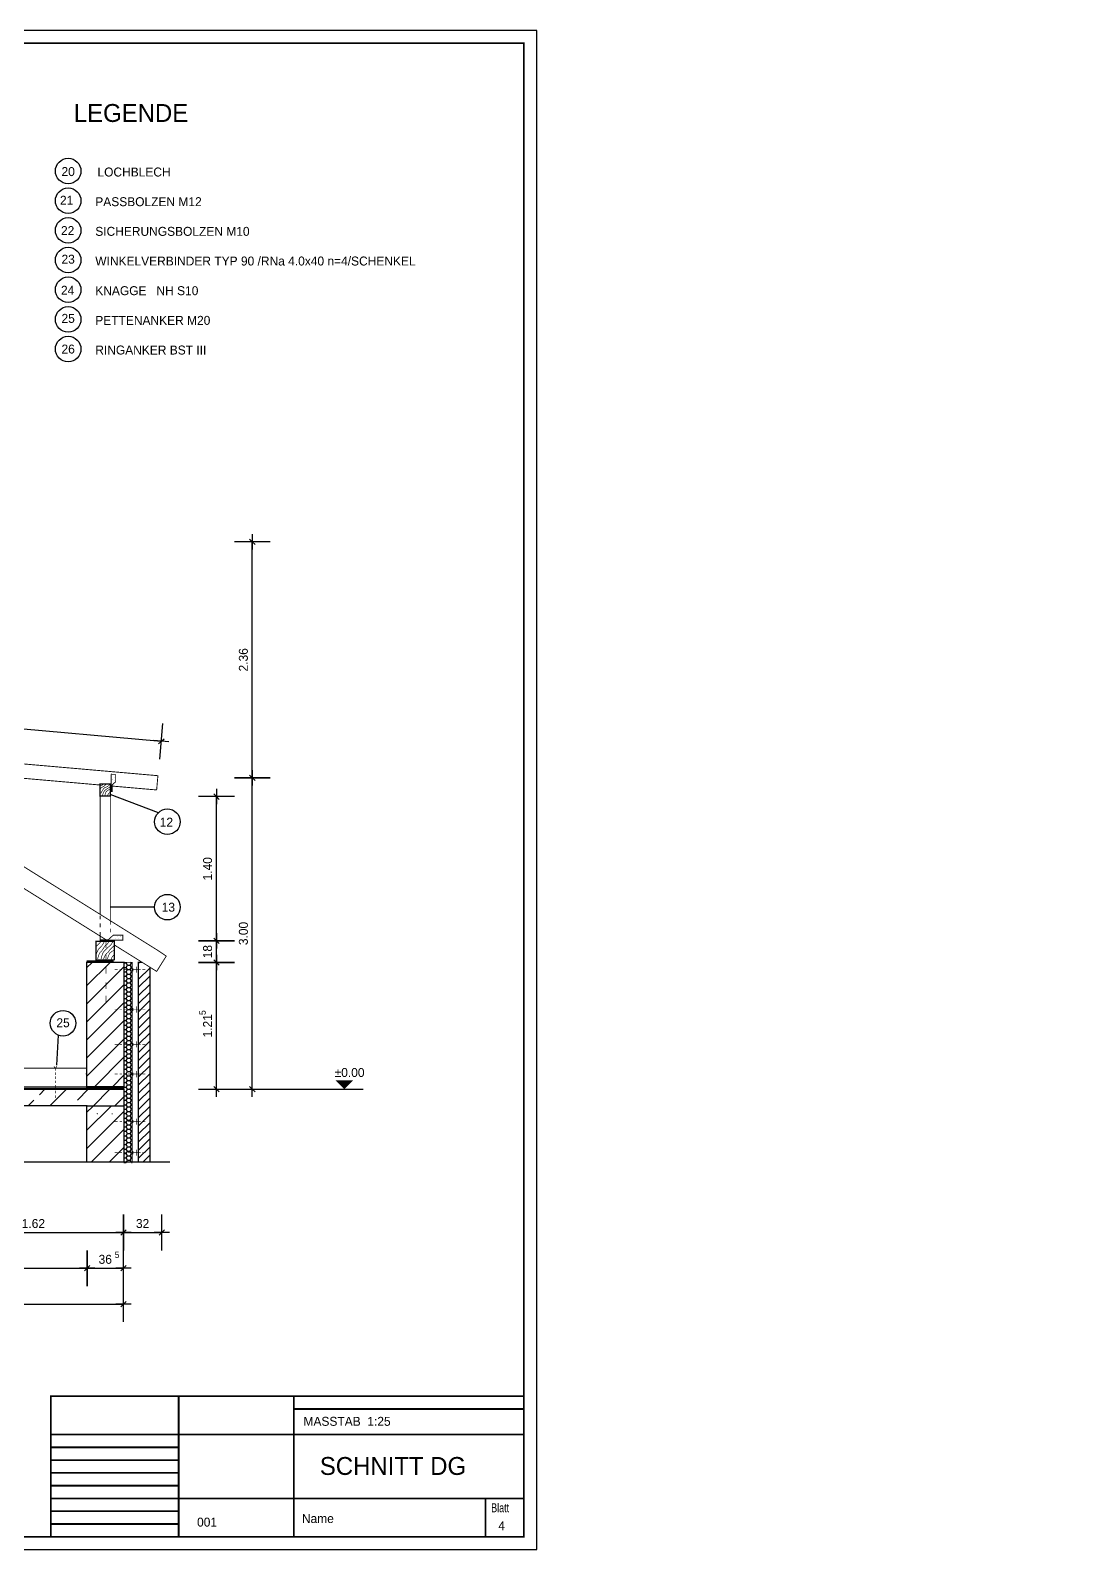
# Model space of a CAD drawing. Extents: x 0 to 26430, y 0 to 14850.
# Drawn here: x 16076 to 26430, y 0 to 14850 of the extents above; entities that cross this region are included whole.
import ezdxf
from ezdxf.enums import TextEntityAlignment as Align

# ---------------------------------------------------------------- set-up
doc = ezdxf.new("R2010")
doc.units = 0
doc.header["$LTSCALE"] = 175
doc.linetypes.add('GESTRICHELT', pattern=[0.75, 0.5, -0.25])
doc.linetypes.add('GESTRICHELTX2', pattern=[1.5, 1, -0.5])
doc.layers.get('0').update_dxf_attribs({"linetype": 'CONTINUOUS'})
doc.layers.get('DEFPOINTS').update_dxf_attribs({"linetype": 'CONTINUOUS'})
for name, color, linetype in [('BEMASSUNG', 7, 'CONTINUOUS'), ('DAEMMUNG', 4, 'CONTINUOUS'), ('DECKEN', 7, 'CONTINUOUS'), ('DETAILS', 7, 'GESTRICHELTX2'), ('DRAHTANKER', 7, 'CONTINUOUS'), ('HOLZ', 5, 'CONTINUOUS'), ('LEGENDE-35', 7, 'CONTINUOUS'), ('LEGENDE-70', 7, 'CONTINUOUS'), ('MAUERWERK', 6, 'CONTINUOUS'), ('PE-FOLIE', 1, 'GESTRICHELTX2'), ('SCHNITTKANTEN', 1, 'GESTRICHELT'), ('SCHRAFFUR', 2, 'CONTINUOUS')]:
    doc.layers.add(name, color=color, linetype=linetype)
doc.dimstyles.get("Standard").update_dxf_attribs({"dimtxt": 2.5, "dimasz": 2.5, "dimexe": 1.25, "dimexo": 0.625, "dimtad": 1, "dimcen": 2.5, "dimazin": 3, "dimtfac": 1, "dimtmove": 0, "dimatfit": 3})

# ---------------------------------------------------------------- blocks, each defined once
blk = doc.blocks.new('*X3')
at = {"color": 0}
for p, q in [((4337.132034, 5250), (4337.132034, 5250)), ((4384.264069, 5085), (4549.264069, 5250)), ((4708.363094, 5196.966991), (4761.396103, 5250)), ((4813.528137, 5090), (4973.528137, 5250)), ((5079.594154, 5143.933983), (5185.660171, 5250)), ((5237.792206, 5090), (5397.792206, 5250)), ((5609.92424, 5250), (5609.92424, 5250)), ((5662.056275, 5090), (5822.056275, 5250)), ((5981.1553, 5196.966991), (6034.188309, 5250)), ((6086.320344, 5090), (6246.320344, 5250)), ((6352.38636, 5143.933983), (6458.452378, 5250)), ((6510.584412, 5090), (6670.584412, 5250)), ((6934.848481, 5090), (7094.848481, 5250)), ((7253.947506, 5196.966991), (7306.980515, 5250)), ((7359.11255, 5090), (7519.11255, 5250)), ((7625.178567, 5143.933983), (7731.244584, 5250)), ((7783.376618, 5090), (7943.376618, 5250)), ((8207.640687, 5090), (8367.640687, 5250)), ((8526.739713, 5196.966991), (8579.772721, 5250)), ((8631.904756, 5090), (8791.904756, 5250)), ((8897.970773, 5143.933983), (9004.03679, 5250)), ((9056.168825, 5090), (9216.168825, 5250)), ((9480.432893, 5090), (9640.432893, 5250)), ((9799.531919, 5196.966991), (9852.564927, 5250)), ((9904.696962, 5090), (10064.696962, 5250)), ((10170.762979, 5143.933983), (10276.828996, 5250)), ((10328.961031, 5090), (10488.961031, 5250)), ((10753.225099, 5090), (10913.225099, 5250)), ((11072.324125, 5196.966991), (11125.357133, 5250)), ((11177.489168, 5090), (11337.489168, 5250)), ((11443.555185, 5143.933983), (11549.621202, 5250)), ((11601.753237, 5090), (11761.753237, 5250)), ((12026.017306, 5090), (12186.017306, 5250)), ((12345.116331, 5196.966991), (12398.14934, 5250)), ((12450.281374, 5090), (12610.281374, 5250)), ((12716.347391, 5143.933983), (12822.413408, 5250)), ((12874.545443, 5090), (13034.545443, 5250)), ((13298.809512, 5090), (13458.809512, 5250)), ((13617.908537, 5196.966991), (13670.941546, 5250)), ((13723.07358, 5090), (13883.07358, 5250)), ((13989.139597, 5143.933983), (14095.205614, 5250)), ((14147.337649, 5090), (14307.337649, 5250)), ((14571.601718, 5090), (14731.601718, 5250)), ((14890.700743, 5196.966991), (14943.733752, 5250)), ((14995.865787, 5090), (15155.865787, 5250)), ((15261.931803, 5143.933983), (15367.997821, 5250)), ((15420.129855, 5090), (15580.129855, 5250)), ((15844.393924, 5090), (16004.393924, 5250)), ((16163.492949, 5196.966991), (16216.525958, 5250)), ((16268.657993, 5090), (16428.657993, 5250)), ((16534.724009, 5143.933983), (16640.790027, 5250)), ((16687.922061, 5085), (16852.922061, 5250)), ((4178.033008, 5090.900974), (4284.099025, 5196.966991)), ((4601.396103, 5090), (4655.330086, 5143.933983)), ((5025.660171, 5090), (5026.561146, 5090.900974)), ((5450.825214, 5090.900974), (5556.891232, 5196.966991)), ((5874.188309, 5090), (5928.122292, 5143.933983)), ((6298.452378, 5090), (6299.353352, 5090.900974)), ((6723.617421, 5090.900974), (6829.683438, 5196.966991)), ((7146.980515, 5090), (7200.914498, 5143.933983)), ((7571.244584, 5090), (7572.145558, 5090.900974)), ((7996.409627, 5090.900974), (8102.475644, 5196.966991)), ((8419.772721, 5090), (8473.706704, 5143.933983)), ((8844.03679, 5090), (8844.937764, 5090.900974)), ((9269.201833, 5090.900974), (9375.26785, 5196.966991)), ((9692.564927, 5090), (9746.49891, 5143.933983)), ((10116.828996, 5090), (10117.72997, 5090.900974)), ((10541.994039, 5090.900974), (10648.060056, 5196.966991)), ((10965.357133, 5090), (11019.291116, 5143.933983)), ((11389.621202, 5090), (11390.522176, 5090.900974)), ((11814.786245, 5090.900974), (11920.852262, 5196.966991)), ((12238.14934, 5090), (12292.083322, 5143.933983)), ((12662.413408, 5090), (12663.314382, 5090.900974)), ((13087.578451, 5090.900974), (13193.644468, 5196.966991)), ((13510.941546, 5090), (13564.875528, 5143.933983)), ((13935.205614, 5090), (13936.106589, 5090.900974)), ((14360.370657, 5090.900974), (14466.436674, 5196.966991)), ((14783.733752, 5090), (14837.667735, 5143.933983)), ((15207.997821, 5090), (15208.898795, 5090.900974)), ((15633.162863, 5090.900974), (15739.228881, 5196.966991)), ((16056.525958, 5090), (16110.459941, 5143.933983)), ((16480.790027, 5090), (16481.691001, 5090.900974)), ((16905.95507, 5090.900974), (16990, 5174.945905))]:
    blk.add_line(p, q, dxfattribs=at)
blk = doc.blocks.new('MASSHILFSLINIE')
for points in [[(0, -175), (0, 175)], [(75, 0), (-75, 0)], [(0, 0), (-26.516504, -26.516504)], [(0, 0), (26.516504, 26.516504)]]:
    blk.add_lwpolyline(points)
blk = doc.blocks.new('*D9')
at = {"color": 0, "linetype": 'BYBLOCK'}
blk.add_line((15226, 3850), (16984, 3850), dxfattribs=at)
at = {"layer": 'DEFPOINTS', "color": 0, "linetype": 'BYBLOCK'}
for p in [(15225, 4035), (16985, 3850), (16985, 3840)]:
    blk.add_point(p, dxfattribs=at)
at = {"color": 0, "linetype": 'BYBLOCK', "rotation": 180}
blk.add_blockref('MASSHILFSLINIE', (15225, 3850), dxfattribs=at)
at = {"color": 0, "linetype": 'BYBLOCK'}
blk.add_blockref('MASSHILFSLINIE', (16985, 3850), dxfattribs=at)
blk.add_text('1.62', height=87.5, dxfattribs=at).set_placement((16105, 3937.5), align=Align.MIDDLE_CENTER)
blk = doc.blocks.new('*D7')
at = {"color": 0, "linetype": 'BYBLOCK'}
blk.add_line((16986, 3850), (17359, 3850), dxfattribs=at)
at = {"layer": 'DEFPOINTS', "color": 0, "linetype": 'BYBLOCK'}
for p in [(17360, 4775), (16985, 3840), (17360, 3850)]:
    blk.add_point(p, dxfattribs=at)
at = {"color": 0, "linetype": 'BYBLOCK', "rotation": 180}
blk.add_blockref('MASSHILFSLINIE', (16985, 3850), dxfattribs=at)
at = {"color": 0, "linetype": 'BYBLOCK'}
blk.add_blockref('MASSHILFSLINIE', (17360, 3850), dxfattribs=at)
blk.add_text('32', height=87.5, dxfattribs=at).set_placement((17172.5, 3937.5), align=Align.MIDDLE_CENTER)
blk = doc.blocks.new('*D17')
at = {"color": 0, "linetype": 'BYBLOCK'}
blk.add_line((12116, 3500), (16629, 3500), dxfattribs=at)
at = {"layer": 'DEFPOINTS', "color": 0, "linetype": 'BYBLOCK'}
for p in [(16630, 3675), (12115, 3515), (16630, 3500)]:
    blk.add_point(p, dxfattribs=at)
at = {"color": 0, "linetype": 'BYBLOCK', "rotation": 180}
blk.add_blockref('MASSHILFSLINIE', (12115, 3500), dxfattribs=at)
at = {"color": 0, "linetype": 'BYBLOCK'}
blk.add_blockref('MASSHILFSLINIE', (16630, 3500), dxfattribs=at)
blk.add_text('4.51', height=87.5, dxfattribs=at).set_placement((14372.5, 3587.5), align=Align.MIDDLE_CENTER)
blk = doc.blocks.new('*D18')
at = {"color": 0, "linetype": 'BYBLOCK'}
blk.add_line((16631, 3500), (16984, 3500), dxfattribs=at)
at = {"layer": 'DEFPOINTS', "color": 0, "linetype": 'BYBLOCK'}
for p in [(16630, 3675), (16985, 3525), (16985, 3500)]:
    blk.add_point(p, dxfattribs=at)
at = {"color": 0, "linetype": 'BYBLOCK', "rotation": 180}
blk.add_blockref('MASSHILFSLINIE', (16630, 3500), dxfattribs=at)
at = {"color": 0, "linetype": 'BYBLOCK'}
blk.add_blockref('MASSHILFSLINIE', (16985, 3500), dxfattribs=at)
blk.add_text('36', height=87.5, dxfattribs=at).set_placement((16807.5, 3587.5), align=Align.MIDDLE_CENTER)
blk = doc.blocks.new('*D19')
at = {"color": 0, "linetype": 'BYBLOCK'}
blk.add_line((4131, 3150), (16984, 3150), dxfattribs=at)
at = {"layer": 'DEFPOINTS', "color": 0, "linetype": 'BYBLOCK'}
for p in [(16985, 3150), (4130, 2890), (16985, 2890)]:
    blk.add_point(p, dxfattribs=at)
at = {"color": 0, "linetype": 'BYBLOCK', "rotation": 180}
blk.add_blockref('MASSHILFSLINIE', (4130, 3150), dxfattribs=at)
at = {"color": 0, "linetype": 'BYBLOCK'}
blk.add_blockref('MASSHILFSLINIE', (16985, 3150), dxfattribs=at)
blk.add_text('12.86', height=87.5, dxfattribs=at).set_placement((10557.5, 3237.5), align=Align.MIDDLE_CENTER)
blk = doc.blocks.new('*D21')
at = {"color": 0, "linetype": 'BYBLOCK'}
blk.add_line((2375, 5256), (2375, 8299), dxfattribs=at)
at = {"layer": 'DEFPOINTS', "color": 0, "linetype": 'BYBLOCK'}
for p in [(1140, 8300), (2375, 8300), (1140, 5255)]:
    blk.add_point(p, dxfattribs=at)
at = {"color": 0, "linetype": 'BYBLOCK'}
for p, rotation in [((2375, 8300), 90), ((2375, 5255), 270)]:
    blk.add_blockref('MASSHILFSLINIE', p, dxfattribs=dict(at, rotation=rotation))
blk.add_text('3.00', height=87.5, rotation=90, dxfattribs=at).set_placement((2287.5, 6777.5), align=Align.MIDDLE_CENTER)
blk = doc.blocks.new('*D22')
at = {"color": 0, "linetype": 'BYBLOCK'}
blk.add_line((2375, 8301), (2375, 10604), dxfattribs=at)
at = {"layer": 'DEFPOINTS', "color": 0, "linetype": 'BYBLOCK'}
for p in [(2375, 10605), (10560, 10605), (1140, 8300)]:
    blk.add_point(p, dxfattribs=at)
at = {"color": 0, "linetype": 'BYBLOCK'}
for p, rotation in [((2375, 10605), 90), ((2375, 8300), 270)]:
    blk.add_blockref('MASSHILFSLINIE', p, dxfattribs=dict(at, rotation=rotation))
blk.add_text('2.36', height=87.5, rotation=90, dxfattribs=at).set_placement((2287.5, 9452.5), align=Align.MIDDLE_CENTER)
blk = doc.blocks.new('*D26')
at = {"color": 0, "linetype": 'BYBLOCK'}
blk.add_line((13861.722804, 8965.83185), (17354.730878, 8651.01138), dxfattribs=at)
at = {"layer": 'DEFPOINTS', "color": 0, "linetype": 'BYBLOCK'}
for p in [(13830, 8625), (17355.726841, 8650.921615), (17325, 8310)]:
    blk.add_point(p, dxfattribs=at)
at = {"color": 0, "linetype": 'BYBLOCK'}
for p, rotation in [((13860.726841, 8965.921615), 174.849918), ((17355.726841, 8650.921615), 354.849918)]:
    blk.add_blockref('MASSHILFSLINIE', p, dxfattribs=dict(at, rotation=rotation))
blk.add_text('3.51', height=87.5, rotation=354.849918, dxfattribs=at).set_placement((15616.08127, 8895.568376), align=Align.MIDDLE_CENTER)
blk = doc.blocks.new('*D28')
at = {"color": 0, "linetype": 'BYBLOCK'}
blk.add_line((18125, 4501), (18125, 5739), dxfattribs=at)
at = {"layer": 'DEFPOINTS', "color": 0, "linetype": 'BYBLOCK'}
for p in [(16970, 5740), (18125, 5740), (16970, 4500)]:
    blk.add_point(p, dxfattribs=at)
at = {"color": 0, "linetype": 'BYBLOCK'}
for p, rotation in [((18125, 5740), 90), ((18125, 4500), 270)]:
    blk.add_blockref('MASSHILFSLINIE', p, dxfattribs=dict(at, rotation=rotation))
blk.add_text('1.21', height=87.5, rotation=90, dxfattribs=at).set_placement((18037.5, 5120), align=Align.MIDDLE_CENTER)
blk = doc.blocks.new('*D29')
at = {"color": 0, "linetype": 'BYBLOCK'}
blk.add_line((18125, 5741), (18125, 5949), dxfattribs=at)
at = {"layer": 'DEFPOINTS', "color": 0, "linetype": 'BYBLOCK'}
for p in [(18120, 5950), (18125, 5950), (16970, 5740)]:
    blk.add_point(p, dxfattribs=at)
at = {"color": 0, "linetype": 'BYBLOCK'}
for p, rotation in [((18125, 5950), 90), ((18125, 5740), 270)]:
    blk.add_blockref('MASSHILFSLINIE', p, dxfattribs=dict(at, rotation=rotation))
blk.add_text('18', height=87.5, rotation=90, dxfattribs=at).set_placement((18037.5, 5845), align=Align.MIDDLE_CENTER)
blk = doc.blocks.new('*D30')
at = {"color": 0, "linetype": 'BYBLOCK'}
blk.add_line((18125, 5951), (18125, 7359), dxfattribs=at)
at = {"layer": 'DEFPOINTS', "color": 0, "linetype": 'BYBLOCK'}
for p in [(16855, 7360), (18125, 7360), (18120, 5950)]:
    blk.add_point(p, dxfattribs=at)
at = {"color": 0, "linetype": 'BYBLOCK'}
for p, rotation in [((18125, 7360), 90), ((18125, 5950), 270)]:
    blk.add_blockref('MASSHILFSLINIE', p, dxfattribs=dict(at, rotation=rotation))
blk.add_text('1.40', height=87.5, rotation=90, dxfattribs=at).set_placement((18037.5, 6655), align=Align.MIDDLE_CENTER)
blk = doc.blocks.new('DREIECK')
blk.add_lwpolyline([(0, 0, 0, 175, 0), (0, 87.5, 175, 175, 0)], format="xyseb")

msp = doc.modelspace()

# ---------------------------------------------------------------- linework, layer by layer
at = {"color": 0}
for p, q in [((16625, 5686.291501), (16678.708499, 5740)), ((16625, 5509.514806), (16855.485194, 5740)), ((16625, 5332.73811), (16990, 5697.73811)), ((16990, 5734.086195), (17012.5, 5734.086195)), ((16990, 5690.784925), (17012.5, 5690.784925)), ((16990, 5647.483655), (17012.5, 5647.483655)), ((17024.999955, 5712.43554), (17012.499955, 5734.086175)), ((17024.999956, 5669.134269), (17012.499956, 5690.784905)), ((17024.999956, 5625.832999), (17012.499956, 5647.483634)), ((17012.49996, 5734.086223), (17015.914281, 5740)), ((17012.49996, 5690.784953), (17024.99996, 5712.435588)), ((17012.49996, 5647.483683), (17024.99996, 5669.134318)), ((17025, 5712.43556), (17050, 5712.43556)), ((17025, 5669.13429), (17050, 5669.13429)), ((17062.499955, 5690.784904), (17049.999955, 5712.43554)), ((17062.499955, 5647.483634), (17049.999955, 5669.134269)), ((17049.99996, 5712.435588), (17062.49996, 5734.086224)), ((17049.99996, 5669.134318), (17062.49996, 5690.784953)), ((17049.99996, 5625.833048), (17062.49996, 5647.483683)), ((17062.499955, 5734.086175), (17059.085607, 5740)), ((17062.5, 5734.086195), (17070, 5734.086195)), ((17062.5, 5690.784925), (17070, 5690.784925)), ((17062.5, 5647.483655), (17070, 5647.483655)), ((17130, 5731.672093), (17138.327907, 5740)), ((17130, 5572.573067), (17245, 5687.573067)), ((16625, 5155.961415), (16990, 5520.961415)), ((16990, 5604.182385), (17012.5, 5604.182385)), ((16990, 5560.881115), (17012.5, 5560.881115)), ((16990, 5517.579845), (17012.5, 5517.579845)), ((17024.999956, 5582.531729), (17012.499956, 5604.182364)), ((17024.999956, 5539.230459), (17012.499956, 5560.881094)), ((17024.999956, 5495.929189), (17012.499956, 5517.579824)), ((17012.49996, 5604.182413), (17024.99996, 5625.833048)), ((17012.49996, 5560.881143), (17024.99996, 5582.531778)), ((17012.49996, 5517.579873), (17024.99996, 5539.230508)), ((17012.49996, 5474.278603), (17024.99996, 5495.929238)), ((17025, 5625.83302), (17050, 5625.83302)), ((17025, 5582.53175), (17050, 5582.53175)), ((17025, 5539.23048), (17050, 5539.23048)), ((17025, 5495.92921), (17050, 5495.92921)), ((17062.499956, 5604.182364), (17049.999956, 5625.832999)), ((17062.499956, 5560.881094), (17049.999956, 5582.531729)), ((17062.499956, 5517.579824), (17049.999956, 5539.230459)), ((17062.499956, 5474.278554), (17049.999956, 5495.929189)), ((17049.99996, 5582.531778), (17062.49996, 5604.182413)), ((17049.99996, 5539.230508), (17062.49996, 5560.881143)), ((17049.99996, 5495.929238), (17062.49996, 5517.579873)), ((17062.5, 5604.182385), (17070, 5604.182385)), ((17062.5, 5560.881115), (17070, 5560.881115)), ((17062.5, 5517.579845), (17070, 5517.579845)), ((17130, 5493.023555), (17245, 5608.023555)), ((17130, 5413.474042), (17245, 5528.474042)), ((16990, 5474.278575), (17012.5, 5474.278575)), ((16990, 5430.977305), (17012.5, 5430.977305)), ((16990, 5387.676035), (17012.5, 5387.676035)), ((17024.999956, 5452.627919), (17012.499956, 5474.278554)), ((17024.999956, 5409.326649), (17012.499956, 5430.977284)), ((17024.999956, 5366.025378), (17012.499956, 5387.676014)), ((17012.499959, 5387.676062), (17024.999959, 5409.326697)), ((17012.499959, 5344.374792), (17024.999959, 5366.025427)), ((17012.49996, 5430.977332), (17024.99996, 5452.627968)), ((17025, 5452.62794), (17050, 5452.62794)), ((17025, 5409.32667), (17050, 5409.32667)), ((17025, 5366.0254), (17050, 5366.0254)), ((17062.499956, 5430.977284), (17049.999956, 5452.627919)), ((17062.499956, 5387.676013), (17049.999956, 5409.326649)), ((17062.499956, 5344.374743), (17049.999956, 5366.025378)), ((17049.999959, 5452.627968), (17062.499959, 5474.278603)), ((17049.999959, 5409.326697), (17062.499959, 5430.977333)), ((17049.999959, 5366.025427), (17062.499959, 5387.676062)), ((17062.5, 5474.278575), (17070, 5474.278575)), ((17062.5, 5430.977305), (17070, 5430.977305)), ((17062.5, 5387.676035), (17070, 5387.676035)), ((17130, 5333.924529), (17245, 5448.924529)), ((17130, 5254.375016), (17245, 5369.375016)), ((16625, 4979.18472), (16990, 5344.18472)), ((16990, 5344.374765), (17012.5, 5344.374765)), ((16990, 5301.073495), (17012.5, 5301.073495)), ((16990, 5257.772225), (17012.5, 5257.772225)), ((16990, 5214.470955), (17012.5, 5214.470955)), ((17024.999956, 5322.724108), (17012.499956, 5344.374743)), ((17024.999956, 5279.422838), (17012.499956, 5301.073473)), ((17024.999956, 5236.121568), (17012.499956, 5257.772203)), ((17024.999956, 5192.820298), (17012.499956, 5214.470933)), ((17012.499959, 5301.073522), (17024.999959, 5322.724157)), ((17012.499959, 5257.772252), (17024.999959, 5279.422887)), ((17012.499959, 5214.470982), (17024.999959, 5236.121617)), ((17025, 5322.72413), (17050, 5322.72413)), ((17025, 5279.42286), (17050, 5279.42286)), ((17025, 5236.12159), (17050, 5236.12159)), ((17065, 5279.42286), (17040, 5279.42286)), ((17062.499956, 5301.073473), (17049.999956, 5322.724108)), ((17062.499956, 5257.772203), (17049.999956, 5279.422838)), ((17062.499956, 5214.470933), (17049.999956, 5236.121568)), ((17049.999959, 5322.724157), (17062.499959, 5344.374792)), ((17049.999959, 5279.422887), (17062.499959, 5301.073522)), ((17049.999959, 5236.121617), (17062.499959, 5257.772252)), ((17049.999959, 5192.820347), (17062.499959, 5214.470982)), ((17062.5, 5344.374765), (17070, 5344.374765)), ((17062.5, 5301.073495), (17070, 5301.073495)), ((17062.5, 5257.772225), (17070, 5257.772225)), ((17062.5, 5214.470955), (17070, 5214.470955)), ((17130, 5174.825503), (17245, 5289.825503)), ((17130, 5095.27599), (17245, 5210.27599)), ((16625, 4802.408025), (16990, 5167.408025)), ((16990, 5171.169685), (17012.5, 5171.169685)), ((16990, 5127.868415), (17012.5, 5127.868415)), ((16990, 5084.567145), (17012.5, 5084.567145)), ((17024.999956, 5149.519028), (17012.499956, 5171.169663)), ((17024.999957, 5106.217758), (17012.499957, 5127.868393)), ((17024.999957, 5062.916487), (17012.499957, 5084.567123)), ((17012.499959, 5171.169712), (17024.999959, 5192.820347)), ((17012.499959, 5127.868441), (17024.999959, 5149.519077)), ((17012.499959, 5084.567171), (17024.999959, 5106.217806)), ((17012.499959, 5041.265901), (17024.999959, 5062.916536)), ((17025, 5192.82032), (17050, 5192.82032)), ((17025, 5149.51905), (17050, 5149.51905)), ((17025, 5106.21778), (17050, 5106.21778)), ((17025, 5062.91651), (17050, 5062.91651)), ((17062.499956, 5171.169663), (17049.999956, 5192.820298)), ((17062.499956, 5127.868393), (17049.999956, 5149.519028)), ((17062.499956, 5084.567122), (17049.999956, 5106.217758)), ((17062.499957, 5041.265852), (17049.999957, 5062.916487)), ((17049.999959, 5149.519077), (17062.499959, 5171.169712)), ((17049.999959, 5106.217806), (17062.499959, 5127.868442)), ((17049.999959, 5062.916536), (17062.499959, 5084.567171)), ((17062.5, 5171.169685), (17070, 5171.169685)), ((17062.5, 5127.868415), (17070, 5127.868415)), ((17062.5, 5084.567145), (17070, 5084.567145)), ((17130, 5015.726477), (17245, 5130.726477)), ((17130, 4936.176964), (17245, 5051.176964)), ((16625, 4625.631329), (16990, 4990.631329)), ((16990, 5041.265875), (17012.5, 5041.265875)), ((16990, 4997.964605), (17012.5, 4997.964605)), ((16990, 4954.663335), (17012.5, 4954.663335)), ((16990, 4911.362065), (17012.5, 4911.362065)), ((17024.999957, 5019.615217), (17012.499957, 5041.265852)), ((17024.999957, 4976.313947), (17012.499957, 4997.964582)), ((17024.999957, 4933.012677), (17012.499957, 4954.663312)), ((17024.999957, 4889.711407), (17012.499957, 4911.362042)), ((17012.499959, 4997.964631), (17024.999959, 5019.615266)), ((17012.499959, 4954.663361), (17024.999959, 4976.313996)), ((17012.499959, 4911.362091), (17024.999959, 4933.012726)), ((17025, 5019.61524), (17050, 5019.61524)), ((17025, 4976.31397), (17050, 4976.31397)), ((17025, 4933.0127), (17050, 4933.0127)), ((17062.499957, 4997.964582), (17049.999957, 5019.615217)), ((17062.499957, 4954.663312), (17049.999957, 4976.313947)), ((17062.499957, 4911.362042), (17049.999957, 4933.012677)), ((17049.999958, 4933.012726), (17062.499958, 4954.663361)), ((17049.999958, 4889.711456), (17062.499958, 4911.362091)), ((17049.999959, 5019.615266), (17062.499959, 5041.265901)), ((17049.999959, 4976.313996), (17062.499959, 4997.964631)), ((17062.5, 5041.265875), (17070, 5041.265875)), ((17062.5, 4997.964605), (17070, 4997.964605)), ((17062.5, 4954.663335), (17070, 4954.663335)), ((17062.5, 4911.362065), (17070, 4911.362065)), ((17130, 4856.627452), (17245, 4971.627452)), ((16701.145366, 4525), (16990, 4813.854634)), ((16990, 4868.060795), (17012.5, 4868.060795)), ((16990, 4824.759525), (17012.5, 4824.759525)), ((16990, 4781.458255), (17012.5, 4781.458255)), ((17024.999957, 4846.410137), (17012.499957, 4868.060772)), ((17024.999957, 4803.108867), (17012.499957, 4824.759502)), ((17024.999957, 4759.807596), (17012.499957, 4781.458232)), ((17012.499958, 4868.060821), (17024.999958, 4889.711456)), ((17012.499958, 4824.75955), (17024.999958, 4846.410186)), ((17012.499958, 4781.45828), (17024.999958, 4803.108915)), ((17012.499958, 4738.15701), (17024.999958, 4759.807645)), ((17025, 4889.71143), (17050, 4889.71143)), ((17025, 4846.41016), (17050, 4846.41016)), ((17025, 4803.10889), (17050, 4803.10889)), ((17025, 4759.80762), (17050, 4759.80762)), ((17062.499957, 4868.060772), (17049.999957, 4889.711407)), ((17062.499957, 4824.759502), (17049.999957, 4846.410137)), ((17062.499957, 4781.458231), (17049.999957, 4803.108867)), ((17062.499957, 4738.156961), (17049.999957, 4759.807596)), ((17049.999958, 4846.410186), (17062.499958, 4868.060821)), ((17049.999958, 4803.108915), (17062.499958, 4824.759551)), ((17049.999958, 4759.807645), (17062.499958, 4781.45828)), ((17062.5, 4868.060795), (17070, 4868.060795)), ((17062.5, 4824.759525), (17070, 4824.759525)), ((17062.5, 4781.458255), (17070, 4781.458255)), ((17130, 4777.077939), (17245, 4892.077939)), ((17130, 4697.528426), (17245, 4812.528426)), ((16877.922061, 4525), (16990, 4637.077939)), ((16990, 4738.156985), (17012.5, 4738.156985)), ((16990, 4694.855715), (17012.5, 4694.855715)), ((16990, 4651.554445), (17012.5, 4651.554445)), ((16990, 4608.253175), (17012.5, 4608.253175)), ((17024.999957, 4716.506326), (17012.499957, 4738.156961)), ((17024.999957, 4673.205056), (17012.499957, 4694.855691)), ((17024.999957, 4629.903786), (17012.499957, 4651.554421)), ((17012.499958, 4694.85574), (17024.999958, 4716.506375)), ((17012.499958, 4651.55447), (17024.999958, 4673.205105)), ((17012.499958, 4608.2532), (17024.999958, 4629.903835)), ((17024.999958, 4586.602516), (17012.499958, 4608.253151)), ((17025, 4716.50635), (17050, 4716.50635)), ((17025, 4673.20508), (17050, 4673.20508)), ((17025, 4629.90381), (17050, 4629.90381)), ((17062.499957, 4694.855691), (17049.999957, 4716.506326)), ((17062.499957, 4651.554421), (17049.999957, 4673.205056)), ((17062.499957, 4608.253151), (17049.999957, 4629.903786)), ((17049.999958, 4716.506375), (17062.499958, 4738.15701)), ((17049.999958, 4673.205105), (17062.499958, 4694.85574)), ((17049.999958, 4629.903835), (17062.499958, 4651.55447)), ((17049.999958, 4586.602565), (17062.499958, 4608.2532)), ((17062.5, 4738.156985), (17070, 4738.156985)), ((17062.5, 4694.855715), (17070, 4694.855715)), ((17062.5, 4651.554445), (17070, 4651.554445)), ((17062.5, 4608.253175), (17070, 4608.253175)), ((17130, 4617.978913), (17245, 4732.978913)), ((17130, 4538.4294), (17245, 4653.4294)), ((16990, 4564.951905), (17012.5, 4564.951905)), ((16990, 4521.650635), (17012.5, 4521.650635)), ((16990, 4478.349365), (17012.5, 4478.349365)), ((17012.499958, 4564.95193), (17024.999958, 4586.602565)), ((17024.999958, 4543.301246), (17012.499958, 4564.951881)), ((17012.499958, 4521.650659), (17024.999958, 4543.301295)), ((17024.999958, 4499.999976), (17012.499958, 4521.650611)), ((17012.499958, 4478.349389), (17024.999958, 4500.000024)), ((17024.999958, 4456.698705), (17012.499958, 4478.349341)), ((17012.499958, 4435.048119), (17024.999958, 4456.698754)), ((17025, 4586.60254), (17050, 4586.60254)), ((17025, 4543.30127), (17050, 4543.30127)), ((17025, 4500), (17050, 4500)), ((17025, 4456.69873), (17050, 4456.69873)), ((17062.499957, 4564.951881), (17049.999957, 4586.602516)), ((17049.999958, 4543.301295), (17062.499958, 4564.95193)), ((17062.499958, 4521.650611), (17049.999958, 4543.301246)), ((17049.999958, 4500.000024), (17062.499958, 4521.65066)), ((17062.499958, 4478.34934), (17049.999958, 4499.999976)), ((17049.999958, 4456.698754), (17062.499958, 4478.349389)), ((17062.499958, 4435.04807), (17049.999958, 4456.698705)), ((17062.5, 4564.951905), (17070, 4564.951905)), ((17062.5, 4521.650635), (17070, 4521.650635)), ((17062.5, 4478.349365), (17070, 4478.349365)), ((17130, 4458.879887), (17245, 4573.879887)), ((17130, 4379.330374), (17245, 4494.330374)), ((16625, 4272.077939), (16687.922061, 4335)), ((16625, 4095.301243), (16864.698757, 4335)), ((16990, 4435.048095), (17012.5, 4435.048095)), ((16990, 4391.746825), (17012.5, 4391.746825)), ((16990, 4348.445555), (17012.5, 4348.445555)), ((17012.499957, 4348.445579), (17024.999957, 4370.096214)), ((17012.499957, 4305.144309), (17024.999957, 4326.794944)), ((17024.999958, 4413.397435), (17012.499958, 4435.04807)), ((17012.499958, 4391.746849), (17024.999958, 4413.397484)), ((17024.999958, 4370.096165), (17012.499958, 4391.7468)), ((17024.999958, 4326.794895), (17012.499958, 4348.44553)), ((17025, 4413.39746), (17050, 4413.39746)), ((17025, 4370.09619), (17050, 4370.09619)), ((17025, 4326.79492), (17050, 4326.79492)), ((17049.999957, 4413.397484), (17062.499957, 4435.048119)), ((17049.999957, 4370.096214), (17062.499957, 4391.746849)), ((17049.999957, 4326.794944), (17062.499957, 4348.445579)), ((17062.499958, 4391.7468), (17049.999958, 4413.397435)), ((17062.499958, 4348.44553), (17049.999958, 4370.096165)), ((17062.499958, 4305.14426), (17049.999958, 4326.794895)), ((17062.5, 4435.048095), (17070, 4435.048095)), ((17062.5, 4391.746825), (17070, 4391.746825)), ((17062.5, 4348.445555), (17070, 4348.445555)), ((17130, 4299.780861), (17245, 4414.780861)), ((17130, 4220.231348), (17245, 4335.231348)), ((16625, 3918.524548), (16990, 4283.524548)), ((16990, 4305.144285), (17012.5, 4305.144285)), ((16990, 4261.843015), (17012.5, 4261.843015)), ((16990, 4218.541745), (17012.5, 4218.541745)), ((16990, 4175.240475), (17012.5, 4175.240475)), ((17012.499957, 4261.843039), (17024.999957, 4283.493674)), ((17012.499957, 4218.541768), (17024.999957, 4240.192404)), ((17012.499957, 4175.240498), (17024.999957, 4196.891133)), ((17024.999958, 4283.493625), (17012.499958, 4305.14426)), ((17024.999958, 4240.192355), (17012.499958, 4261.84299)), ((17024.999958, 4196.891085), (17012.499958, 4218.54172)), ((17024.999958, 4153.589814), (17012.499958, 4175.24045)), ((17025, 4283.49365), (17050, 4283.49365)), ((17025, 4240.19238), (17050, 4240.19238)), ((17025, 4196.89111), (17050, 4196.89111)), ((17049.999957, 4283.493674), (17062.499957, 4305.144309)), ((17049.999957, 4240.192404), (17062.499957, 4261.843039)), ((17049.999957, 4196.891133), (17062.499957, 4218.541769)), ((17049.999957, 4153.589863), (17062.499957, 4175.240498)), ((17062.499958, 4261.84299), (17049.999958, 4283.493625)), ((17062.499958, 4218.54172), (17049.999958, 4240.192355)), ((17062.499958, 4175.240449), (17049.999958, 4196.891085)), ((17062.5, 4305.144285), (17070, 4305.144285)), ((17062.5, 4261.843015), (17070, 4261.843015)), ((17062.5, 4218.541745), (17070, 4218.541745)), ((17062.5, 4175.240475), (17070, 4175.240475)), ((17130, 4140.681836), (17245, 4255.681836)), ((17130, 4061.132323), (17245, 4176.132323)), ((16673.252147, 3790), (16990, 4106.747853)), ((16990, 4131.939205), (17012.5, 4131.939205)), ((16990, 4088.637935), (17012.5, 4088.637935)), ((16990, 4045.336665), (17012.5, 4045.336665)), ((17012.499957, 4131.939228), (17024.999957, 4153.589863)), ((17012.499957, 4088.637958), (17024.999957, 4110.288593)), ((17012.499957, 4045.336688), (17024.999957, 4066.987323)), ((17012.499957, 4002.035418), (17024.999957, 4023.686053)), ((17024.999958, 4110.288544), (17012.499958, 4131.939179)), ((17024.999959, 4066.987274), (17012.499959, 4088.637909)), ((17024.999959, 4023.686004), (17012.499959, 4045.336639)), ((17025, 4153.58984), (17050, 4153.58984)), ((17025, 4110.28857), (17050, 4110.28857)), ((17025, 4066.9873), (17050, 4066.9873)), ((17025, 4023.68603), (17050, 4023.68603)), ((17049.999957, 4110.288593), (17062.499957, 4131.939228)), ((17049.999957, 4066.987323), (17062.499957, 4088.637958)), ((17049.999957, 4023.686053), (17062.499957, 4045.336688)), ((17062.499958, 4131.939179), (17049.999958, 4153.589814)), ((17062.499958, 4088.637909), (17049.999958, 4110.288544)), ((17062.499958, 4045.336639), (17049.999958, 4066.987274)), ((17062.499959, 4002.035369), (17049.999959, 4023.686004)), ((17062.5, 4131.939205), (17070, 4131.939205)), ((17062.5, 4088.637935), (17070, 4088.637935)), ((17062.5, 4045.336665), (17070, 4045.336665)), ((17130, 3981.58281), (17245, 4096.58281)), ((17130, 3902.033297), (17245, 4017.033297)), ((16850.028843, 3790), (16990, 3929.971157)), ((16990, 4002.035395), (17012.5, 4002.035395)), ((16990, 3958.734125), (17012.5, 3958.734125)), ((16990, 3915.432855), (17012.5, 3915.432855)), ((16990, 3872.131585), (17012.5, 3872.131585)), ((17012.499957, 3958.734148), (17024.999957, 3980.384783)), ((17012.499957, 3915.432877), (17024.999957, 3937.083513)), ((17012.499957, 3872.131607), (17024.999957, 3893.782242)), ((17024.999959, 3980.384734), (17012.499959, 4002.035369)), ((17024.999959, 3937.083464), (17012.499959, 3958.734099)), ((17024.999959, 3893.782194), (17012.499959, 3915.432829)), ((17024.999959, 3850.480923), (17012.499959, 3872.131559)), ((17025, 3980.38476), (17050, 3980.38476)), ((17025, 3937.08349), (17050, 3937.08349)), ((17025, 3893.78222), (17050, 3893.78222)), ((17049.999956, 3893.782242), (17062.499956, 3915.432878)), ((17049.999956, 3850.480972), (17062.499956, 3872.131607)), ((17049.999957, 3980.384783), (17062.499957, 4002.035418)), ((17049.999957, 3937.083513), (17062.499957, 3958.734148)), ((17062.499959, 3958.734099), (17049.999959, 3980.384734)), ((17062.499959, 3915.432829), (17049.999959, 3937.083464)), ((17062.499959, 3872.131558), (17049.999959, 3893.782194)), ((17062.5, 4002.035395), (17070, 4002.035395)), ((17062.5, 3958.734125), (17070, 3958.734125)), ((17062.5, 3915.432855), (17070, 3915.432855)), ((17062.5, 3872.131585), (17070, 3872.131585)), ((17130, 3822.483784), (17245, 3937.483784)), ((16990, 3828.830315), (17012.5, 3828.830315)), ((16990, 3785.529045), (17012.5, 3785.529045)), ((17012.499956, 3828.830337), (17024.999956, 3850.480972)), ((17012.499956, 3785.529067), (17024.999956, 3807.179702)), ((17024.999959, 3807.179653), (17012.499959, 3828.830288)), ((17025, 3850.48095), (17050, 3850.48095)), ((17025, 3807.17968), (17050, 3807.17968)), ((17049.999956, 3807.179702), (17062.499956, 3828.830337)), ((17062.499959, 3828.830288), (17049.999959, 3850.480923)), ((17062.499959, 3785.529018), (17049.999959, 3807.179653)), ((17062.5, 3828.830315), (17070, 3828.830315)), ((17062.5, 3785.529045), (17070, 3785.529045)), ((17177.065729, 3790), (17245, 3857.934271))]:
    msp.add_line(p, q, dxfattribs=at)
msp.add_lwpolyline([(0, 0), (21025, 0), (21025, 14850), (0, 14850)], close=True)
at = {"const_width": 17.5}
msp.add_lwpolyline([(500, 125), (20900, 125), (20900, 14725), (500, 14725)], close=True, dxfattribs=at)
for points in [[(20900, 1500), (16275, 1500), (16275, 125)], [(17525, 125), (17525, 1500)], [(18650, 125), (18650, 1495)], [(18650, 1375), (20901.604101, 1375)], [(17525, 1125), (16275, 1125)], [(17525, 1125), (20900, 1125)], [(17525, 1000), (16275, 1000)], [(17525, 875), (16275, 875)], [(17525, 750), (16275, 750)], [(17525, 625), (16275, 625)], [(17525, 500), (16275, 500)], [(17525, 500), (20900, 500)], [(20525, 125), (20525, 495)], [(17525, 375), (16275, 375)], [(17525, 250), (16275, 250)]]:
    msp.add_lwpolyline(points, dxfattribs=at)
at = {"layer": 'BEMASSUNG'}
msp.add_lwpolyline([(18345, 4500), (19330, 4500)], dxfattribs=at)
for centre in [(16445, 13475), (16445, 13185), (16445, 12895), (16445, 12605), (16445, 12315), (16445, 12025), (16445, 11735), (17415, 7115), (17415, 6280), (16395, 5145)]:
    msp.add_circle(centre, 125, dxfattribs=at)
at = {"layer": 'DAEMMUNG', "const_width": 8.75}
for points in [[(16990, 5740), (17070, 5740), (17070, 3790)], [(16990, 3790), (16990, 5740)]]:
    msp.add_lwpolyline(points, dxfattribs=at)
at = {"layer": 'DECKEN', "const_width": 12.5}
msp.add_lwpolyline([(4125, 4500), (4125, 4335), (4490, 4335), (4490, 4340), (16625, 4340), (16625, 4335), (16990, 4335), (16990, 4500)], close=True, dxfattribs=at)
at = {"layer": 'DETAILS', "const_width": 8.75}
for points in [[(16864.123694, 7434.615507), (16864.123694, 7574.602207), (16908.965186, 7574.602207), (16908.965186, 7505.222869), (16875, 7475), (16875, 7410), (16865, 7410), (16865, 7450)], [(16864.182815, 5957.560333), (16980, 5957.560333), (16980, 6005), (16885, 6005), (16835, 5960), (16760, 5960), (16760, 5956.477785)]]:
    msp.add_lwpolyline(points, close=True, dxfattribs=at)
at = {"layer": 'DETAILS', "const_width": 1.995}
for points in [[(16878.9975, 7555, 1), (16881.0025, 7555, 1)], [(16878.9975, 7530, 1), (16881.0025, 7530, 1)], [(16893.9975, 7545, 1), (16896.0025, 7545, 1)], [(16893.9975, 7520, 1), (16896.0025, 7520, 1)], [(16911.0025, 5970, -1), (16908.9975, 5970, -1)], [(16931.0025, 5990, -1), (16928.9975, 5990, -1)], [(16941.0025, 5970, -1), (16938.9975, 5970, -1)], [(16956.0025, 5990, -1), (16953.9975, 5990, -1)], [(16956.0025, 5990, -1), (16953.9975, 5990, -1)]]:
    msp.add_lwpolyline(points, format="xyb", close=True, dxfattribs=at)
at = {"layer": 'DETAILS'}
for points, const_width in [([(16815, 5945), (16815, 5880)], 8.75), ([(16815, 5820), (16815, 5755)], 8.75), ([(16815, 5695), (16815, 5630)], 8.75), ([(16930, 5668.370933), (16900, 5668.370933)], 6.25), ([(16970, 5668.370933), (16950, 5668.370933)], 6.25), ([(17015, 5668.370933), (16990, 5668.370933)], 6.25), ([(17055, 5668.370933), (17030, 5668.370933)], 6.25), ([(17125, 5668.370933), (17070, 5668.370933)], 6.25), ([(17079.353311, 5683.346749), (17079.353311, 5653.346749)], 6.25), ([(17110, 5698.370933), (17110, 5638.370933)], 6.25), ([(17155, 5668.370933), (17130, 5668.370933)], 6.25), ([(17200, 5668.370933), (17170, 5668.370933)], 6.25), ([(16815, 5545), (16815, 5480)], 8.75), ([(16815, 5415), (16815, 5350)], 8.75), ([(16930, 5279.376847), (16900, 5279.376847)], 6.25), ([(16970, 5279.376847), (16950, 5279.376847)], 6.25), ([(17015, 5279.376847), (16990, 5279.376847)], 6.25), ([(17055, 5279.376847), (17030, 5279.376847)], 6.25), ([(17125, 5279.376847), (17070, 5279.376847)], 6.25), ([(17079.353311, 5294.352664), (17079.353311, 5264.352664)], 6.25), ([(17110, 5309.376847), (17110, 5249.376847)], 6.25), ([(17155, 5279.376847), (17130, 5279.376847)], 6.25), ([(17200, 5279.376847), (17170, 5279.376847)], 6.25), ([(16930, 4938.630057), (16900, 4938.630057)], 6.25), ([(16970, 4938.630057), (16950, 4938.630057)], 6.25), ([(17015, 4938.630057), (16990, 4938.630057)], 6.25), ([(17055, 4938.630057), (17030, 4938.630057)], 6.25), ([(17125, 4938.630057), (17070, 4938.630057)], 6.25), ([(17079.353311, 4953.605874), (17079.353311, 4923.605874)], 6.25), ([(17110, 4968.630057), (17110, 4908.630057)], 6.25), ([(17155, 4938.630057), (17130, 4938.630057)], 6.25), ([(17200, 4938.630057), (17170, 4938.630057)], 6.25), ([(16320, 4705), (16305, 4725)], 6.25), ([(16320, 4705), (16335, 4725)], 6.25), ([(16320, 4705), (16320, 4680)], 6.25), ([(16320, 4665), (16320, 4640)], 6.25), ([(16320, 4625), (16320, 4600)], 6.25), ([(16930, 4647.638341), (16900, 4647.638341)], 6.25), ([(16970, 4647.638341), (16950, 4647.638341)], 6.25), ([(17015, 4647.638341), (16990, 4647.638341)], 6.25), ([(17055, 4647.638341), (17030, 4647.638341)], 6.25), ([(17125, 4647.638341), (17070, 4647.638341)], 6.25), ([(17079.353311, 4662.614157), (17079.353311, 4632.614157)], 6.25), ([(17110, 4677.638341), (17110, 4617.638341)], 6.25), ([(17155, 4647.638341), (17130, 4647.638341)], 6.25), ([(17200, 4647.638341), (17170, 4647.638341)], 6.25), ([(16320, 4585), (16320, 4560)], 6.25), ([(16320, 4540), (16320, 4515)], 6.25), ([(16320, 4485), (16320, 4460)], 6.25), ([(16320, 4440), (16320, 4415)], 6.25), ([(16930, 4184.005135), (16900, 4184.005135)], 6.25), ([(16970, 4184.005135), (16950, 4184.005135)], 6.25), ([(17015, 4184.005135), (16990, 4184.005135)], 6.25), ([(17055, 4184.005135), (17030, 4184.005135)], 6.25), ([(17125, 4184.005135), (17070, 4184.005135)], 6.25), ([(17079.353311, 4198.980952), (17079.353311, 4168.980952)], 6.25), ([(17110, 4214.005135), (17110, 4154.005135)], 6.25), ([(17155, 4184.005135), (17130, 4184.005135)], 6.25), ([(17200, 4184.005135), (17170, 4184.005135)], 6.25), ([(16930, 3880), (16900, 3880)], 6.25), ([(16970, 3880), (16950, 3880)], 6.25), ([(17015, 3880), (16990, 3880)], 6.25), ([(17055, 3880), (17030, 3880)], 6.25), ([(17125, 3880), (17070, 3880)], 6.25), ([(17079.353311, 3894.975816), (17079.353311, 3864.975816)], 6.25), ([(17110, 3910), (17110, 3850)], 6.25), ([(17155, 3880), (17130, 3880)], 6.25), ([(17200, 3880), (17170, 3880)], 6.25)]:
    msp.add_lwpolyline(points, dxfattribs=dict(at, const_width=const_width))
at = {"layer": 'DRAHTANKER', "const_width": 8.75}
for points in [[(16756.759748, 6197.229936), (16756.759748, 6160.664852)], [(16756.759748, 6120.775653), (16756.759748, 6084.210569)], [(16857.088667, 6146.814413), (16857.088667, 6110.249329)], [(16756.759748, 6038.227117), (16756.759748, 6001.662033)], [(16857.088667, 6070.360068), (16857.088667, 6033.794984)]]:
    msp.add_lwpolyline(points, dxfattribs=at)
at = {"layer": 'HOLZ'}
for points, const_width in [([(16897.5, 5909.624648), (17310.002398, 5651.864542), (17403.689813, 5801.381599), (17324.687609, 5854.940316), (10557.5, 10083.548452)], 8.75), ([(14143.126569, 7843.000301), (17322.201804, 7564.867258), (17310, 7425.4)], 8.75), ([(16757.5, 7473.737487), (14404.64467, 7679.585655)], 8.75), ([(16760.868348, 7439.924952), (16767.126161, 7444.526376), (16772.521939, 7448.325291), (16777.165694, 7451.438218), (16781.167439, 7453.981675), (16784.637186, 7456.072182), (16787.684947, 7457.826259), (16790.420735, 7459.360426), (16792.954561, 7460.791201), (16795.386587, 7462.228539), (16797.777564, 7463.756139), (16800.178393, 7465.451133), (16802.639973, 7467.390653), (16805.213206, 7469.651832), (16807.948991, 7472.311802), (16810.898229, 7475.447697), (16814.11182, 7479.136649)], 6.25), ([(16761.989248, 7465.132514), (16766.821001, 7467.00009), (16770.588761, 7468.519753), (16773.594651, 7469.868742), (16776.140792, 7471.224298), (16778.529307, 7472.76366), (16781.062317, 7474.664069), (16784.041944, 7477.102765), (16787.770309, 7480.256987)], 6.25), ([(16764.231136, 7391.750556), (16768.550394, 7399.914557), (16772.303729, 7406.857569), (16775.555722, 7412.724008), (16778.370957, 7417.658294), (16780.814017, 7421.804844), (16782.949484, 7425.308078), (16784.841941, 7428.312412), (16786.555971, 7430.962267), (16788.150867, 7433.380178), (16789.664758, 7435.601156), (16791.130484, 7437.638329), (16792.580884, 7439.504827), (16794.048799, 7441.213778), (16795.567067, 7442.778311), (16797.168529, 7444.211555), (16798.886023, 7445.526639), (16800.746095, 7446.737237), (16802.750113, 7447.859216), (16804.893153, 7448.908984), (16807.170286, 7449.902955), (16809.576589, 7450.857537), (16812.107134, 7451.789143), (16814.756995, 7452.714184), (16817.521248, 7453.649071), (16820.408284, 7454.640848), (16823.479767, 7455.859098), (16826.81068, 7457.504038), (16830.476005, 7459.775883), (16834.550724, 7462.874851), (16839.109821, 7467.001157), (16844.228276, 7472.355017), (16849.981074, 7479.136649)], 6.25), ([(16779.923918, 7371.024397), (16783.073289, 7380.470013), (16785.835705, 7388.34946), (16788.270825, 7394.855842), (16790.438305, 7400.182263), (16792.397805, 7404.521827), (16794.208983, 7408.067639), (16795.931496, 7411.012803), (16797.625002, 7413.550423), (16799.34615, 7415.850081), (16801.139546, 7417.987268), (16803.046784, 7420.013952), (16805.109463, 7421.982103), (16807.369177, 7423.943689), (16809.867521, 7425.950679), (16812.646094, 7428.055042), (16815.746489, 7430.308746), (16819.204009, 7432.748717), (16823.028781, 7435.351706), (16827.224637, 7438.079421), (16831.795409, 7440.89357), (16836.74493, 7443.75586), (16842.077033, 7446.628001), (16847.79555, 7449.471699), (16853.904312, 7452.248662)], 6.25), ([(16804.584079, 7369.90406), (16806.171295, 7379.880933), (16807.981824, 7388.118229), (16810.002528, 7394.845701), (16812.220271, 7400.293106), (16814.621917, 7404.690199), (16817.194329, 7408.266736), (16819.924372, 7411.252472), (16822.798909, 7413.877164), (16825.815749, 7416.342119), (16829.01649, 7418.734866), (16832.453673, 7421.114484), (16836.179841, 7423.540054), (16840.247537, 7426.070657), (16844.709302, 7428.765371), (16849.61768, 7431.68328), (16855.025213, 7434.883461)], 6.25), ([(17310, 7425.4), (16857.5, 7464.98862)], 8.75), ([(14584.415917, 7355), (16840.887603, 5945)], 8.75), ([(16757.5, 6209.35847), (16757.5, 7365), (16857.5, 7365), (16857.5, 6146.871535)], 8.75), ([(16829.244152, 7370.464201), (16832.420803, 7376.959742), (16835.636867, 7382.621595), (16838.879206, 7387.508841), (16842.134683, 7391.680559), (16845.390159, 7395.195827), (16848.632498, 7398.113726), (16851.848562, 7400.493335), (16855.025213, 7402.393733)], 6.25), ([(16722.005085, 5826.776005), (16727.794306, 5840.869336), (16733.032175, 5852.263693), (16737.775727, 5861.330891), (16742.081999, 5868.442743), (16746.008027, 5873.971063), (16749.610848, 5878.287663), (16752.947496, 5881.764358), (16756.07501, 5884.772961), (16759.041128, 5887.624056), (16761.856415, 5890.383305), (16764.522139, 5893.055144), (16767.039565, 5895.644006), (16769.409964, 5898.154326), (16771.634602, 5900.590536), (16773.714746, 5902.957071), (16775.651666, 5905.258365), (16777.449797, 5907.501385), (16779.12625, 5909.703234), (16780.701305, 5911.883547), (16782.195242, 5914.061961), (16783.628341, 5916.25811), (16785.020881, 5918.491632), (16786.393142, 5920.782161), (16787.765404, 5923.149334), (16789.150342, 5925.605607), (16790.53021, 5928.134723), (16791.879657, 5930.713245), (16793.173333, 5933.317736), (16794.385888, 5935.924759), (16795.49197, 5938.510878), (16796.466229, 5941.052656), (16797.283314, 5943.526655)], 6.25), ([(16722.654046, 5900.069449), (16728.646699, 5905.654889), (16734.091797, 5910.822274), (16739.171859, 5915.70082), (16744.069403, 5920.419746), (16748.966946, 5925.108268), (16754.047008, 5929.895605), (16759.492106, 5934.910973), (16765.484759, 5940.283591)], 6.25), ([(16733.037244, 5772.292347), (16737.741193, 5791.253255), (16742.135239, 5806.195155), (16746.244099, 5817.690019), (16750.092488, 5826.30982), (16753.705124, 5832.62653), (16757.106723, 5837.212121), (16760.322003, 5840.638567), (16763.37568, 5843.477839), (16766.291626, 5846.213865), (16769.090331, 5848.978395), (16771.791442, 5851.815135), (16774.414603, 5854.767789), (16776.97946, 5857.880064), (16779.505659, 5861.195664), (16782.012846, 5864.758295), (16784.520666, 5868.611661), (16787.050982, 5872.77635), (16789.634532, 5877.180468), (16792.30427, 5881.729004), (16795.09315, 5886.326946), (16798.034127, 5890.879283), (16801.160157, 5895.291002), (16804.504192, 5899.467092), (16808.099189, 5903.312541), (16811.964158, 5906.793778), (16816.062345, 5910.122997), (16820.343049, 5913.573832), (16824.755571, 5917.419917), (16829.249214, 5921.934887), (16833.773277, 5927.392377), (16838.277062, 5934.06602), (16842.70987, 5942.229451)], 6.25), ([(16757.5, 5945), (16757.5, 5997.106357)], 8.75), ([(16840.887603, 5945), (16757.5, 5945)], 8.75), ([(16766.782681, 5772.292347), (16771.385228, 5793.065541), (16775.921229, 5809.565734), (16780.354562, 5822.384535), (16784.649103, 5832.113549), (16788.768731, 5839.344384), (16792.677323, 5844.668647), (16796.338756, 5848.677944), (16799.716909, 5851.963883), (16802.791925, 5855.022847), (16805.609011, 5857.970329), (16808.229638, 5860.826599), (16810.71528, 5863.611925), (16813.127408, 5866.346578), (16815.527495, 5869.050827), (16817.977014, 5871.74494), (16820.537436, 5874.449188), (16823.256926, 5877.17814), (16826.130414, 5879.92356), (16829.13952, 5882.671515), (16832.265868, 5885.408068), (16835.491078, 5888.119284), (16838.796772, 5890.791229), (16842.164572, 5893.409967), (16845.576099, 5895.961564), (16849.030085, 5898.490568), (16852.593709, 5901.275472), (16856.351256, 5904.653252), (16860.387017, 5908.960883), (16864.785278, 5914.535343), (16869.630328, 5921.713606), (16875.006454, 5930.83265), (16880.997945, 5942.229451)], 6.25), ([(16790.79388, 5772.292347), (16796.154895, 5786.184785), (16801.072292, 5797.449826), (16805.589166, 5806.439648), (16809.74861, 5813.506429), (16813.593721, 5819.002345), (16817.167592, 5823.279574), (16820.513318, 5826.690294), (16823.673993, 5829.586682), (16826.684684, 5832.266865), (16829.548349, 5834.812763), (16832.259918, 5837.252248), (16834.814319, 5839.613189), (16837.206482, 5841.923456), (16839.431338, 5844.21092), (16841.483816, 5846.503451), (16843.358845, 5848.828919), (16845.066249, 5851.21171), (16846.675421, 5853.662277), (16848.27065, 5856.187586), (16849.936223, 5858.794605), (16851.756429, 5861.490302), (16853.815554, 5864.281645), (16856.197887, 5867.175602), (16858.987715, 5870.179139), (16862.241864, 5873.30767), (16865.907312, 5876.610391), (16869.903573, 5880.144942), (16874.150162, 5883.968963), (16878.566594, 5888.140096), (16883.072385, 5892.71598), (16887.58705, 5897.754257), (16892.030104, 5903.312568)], 6.25), ([(16828.432995, 5772.292347), (16831.680166, 5783.30086), (16834.637721, 5792.620692), (16837.350654, 5800.4482), (16839.863961, 5806.979743), (16842.222637, 5812.411681), (16844.471677, 5816.940371), (16846.656076, 5820.762172), (16848.82083, 5824.073443), (16851.003963, 5827.044888), (16853.215615, 5829.744601), (16855.458953, 5832.215018), (16857.737147, 5834.49858), (16860.053365, 5836.637723), (16862.410776, 5838.674887), (16864.812547, 5840.652511), (16867.261849, 5842.613031), (16869.776741, 5844.590654), (16872.434857, 5846.586644), (16875.328724, 5848.594034), (16878.550869, 5850.605856), (16882.193816, 5852.615142), (16886.350093, 5854.614924), (16891.112227, 5856.598234), (16896.572742, 5858.558103)], 6.25), ([(16866.072109, 5770.995143), (16867.405513, 5776.882084), (16869.438562, 5782.457385), (16872.140837, 5787.835059), (16875.48192, 5793.129122), (16879.431392, 5798.453589), (16883.958833, 5803.922473), (16889.033824, 5809.64979), (16894.625947, 5815.749553)], 6.25), ([(4490, 4525), (16625, 4525), (16625, 4705), (15242.292001, 4705)], 8.75)]:
    msp.add_lwpolyline(points, dxfattribs=dict(at, const_width=const_width))
at = {"layer": 'HOLZ', "const_width": 12.5}
for points in [[(16757.5, 7365), (16757.5, 7485), (16857.5, 7485), (16857.5, 7365)], [(16897.5, 5765), (16717.5, 5765), (16717.5, 5945), (16897.5, 5945)]]:
    msp.add_lwpolyline(points, close=True, dxfattribs=at)
at = {"layer": 'HOLZ'}
msp.add_point((16625, 4649.673462), dxfattribs=at)
at = {"layer": 'LEGENDE-35'}
for points in [[(17326.525084, 7203.265264), (16855, 7380)], [(17290.071118, 6280.793494), (16860.21552, 6280.793494)], [(16346.912309, 5029.691846), (16330, 4735)]]:
    msp.add_lwpolyline(points, dxfattribs=at)
at = {"layer": 'MAUERWERK', "const_width": 12.5}
msp.add_lwpolyline([(16990, 4525), (16625, 4525), (16625, 5740), (16990, 5740)], close=True, dxfattribs=at)
for points in [[(17130, 3790), (17130, 5740), (17168.956181, 5740)], [(17245, 5692.482548), (17245, 3790)], [(16625, 4335), (16625, 3790)], [(16990, 3790), (16990, 4335), (16625, 4335)]]:
    msp.add_lwpolyline(points, dxfattribs=at)
at = {"layer": 'MAUERWERK', "const_width": 5.9995}
for points in [[(16726.99975, 4260, 1), (16733.00025, 4260, 1)], [(16871.99975, 4260, 1), (16878.00025, 4260, 1)]]:
    msp.add_lwpolyline(points, format="xyb", close=True, dxfattribs=at)
at = {"layer": 'PE-FOLIE', "const_width": 12.5}
for points in [[(16889.315978, 5752.778177), (16625, 5752.223381)], [(4125, 4512.5), (16990, 4512.5)]]:
    msp.add_lwpolyline(points, dxfattribs=at)
at = {"layer": 'SCHNITTKANTEN', "const_width": 12.5}
msp.add_lwpolyline([(3705, 3790), (17440, 3790)], dxfattribs=at)

# ---------------------------------------------------------------- block references
at = {"layer": 'BEMASSUNG'}
msp.add_blockref('DREIECK', (19145, 4500), dxfattribs=at)
at = {"layer": 'SCHRAFFUR'}
msp.add_blockref('*X3', (0, -750), dxfattribs=at)

# ---------------------------------------------------------------- texts
msp.add_text('5', height=62.5, rotation=90).set_placement((17790, 5225))
at = {"layer": 'BEMASSUNG'}
msp.add_text('26', height=87.5, dxfattribs=at).set_placement((16445, 11735), align=Align.MIDDLE)
for s, height, p in [('RINGANKER BST III', 87.5, (16710, 11681.828626)), ('%%p0.00', 87.5, (19050, 4620)), ('5', 62.5, (16900, 2850))]:
    msp.add_text(s, height=height, dxfattribs=at).set_placement(p)
at = {"layer": 'DETAILS'}
for s, height, p in [('SCHNITT DG', 175, (18905, 730)), ('4', 87.5, (20650, 190))]:
    msp.add_text(s, height=height, dxfattribs=at).set_placement(p)
at = {"layer": 'LEGENDE-35'}
for s, p in [('20', (16445, 13470)), ('LOCHBLECH', (17089.166667, 13465.578626)), ('21', (16430, 13190)), ('22', (16440, 12893.75)), ('23', (16445, 12613.75)), ('24', (16440, 12310)), ('25', (16445, 12035)), ('12', (17405.349058, 7111.513137)), ('13', (17424.414948, 6279.396893)), ('25', (16395, 5150))]:
    msp.add_text(s, height=87.5, dxfattribs=at).set_placement(p, align=Align.MIDDLE)
for s, p in [('PASSBOLZEN M12', (16710, 13131.828626)), ('SICHERUNGSBOLZEN M10', (16710, 12841.828626)), ('WINKELVERBINDER TYP 90 /RNa 4.0x40 n=4/SCHENKEL', (16710, 12551.828626)), ('KNAGGE   NH S10', (16710, 12261.828626)), ('PETTENANKER M20', (16710, 11971.828626)), ('MASSTAB  1:25', (18745.266644, 1210.264338)), ('001', (17705, 225)), ('Name', (18730, 260))]:
    msp.add_text(s, height=87.5, dxfattribs=at).set_placement(p)
at = {"layer": 'LEGENDE-35', "width": 0.75}
msp.add_text('Blatt', height=87.5, dxfattribs=at).set_placement((20580, 365))
at = {"layer": 'LEGENDE-70'}
msp.add_text('LEGENDE', height=175, dxfattribs=at).set_placement((16500, 13955))

# ---------------------------------------------------------------- dimensions: what is measured, and where the dimension line sits
for base, p1, p2, text, picture, middle in [((17895, 7360), (17890, 5950), (16625, 7360), '1.40', '*D30', (17807.5, 6655)), ((17895, 5950), (16740, 5740), (17890, 5950), '18', '*D29', (17807.5, 5845)), ((17895, 5740), (16740, 4500), (16740, 5740), '1.21', '*D28', (17807.5, 5120))]:
    dim = msp.add_linear_dim(base=base, p1=p1, p2=p2, angle=90, text=text, dimstyle='Standard')
    dim.commit()
    dim.dimension.update_dxf_attribs({"geometry": picture, "text_midpoint": middle, "insert": (-230, 0)})
at = {"layer": 'BEMASSUNG'}
for base, p1, p2, text, picture, middle in [((17360, 3100), (16985, 3090), (17360, 4025), '32', '*D7', (17172.5, 3187.5)), ((16985, 3100), (15225, 3285), (16985, 3090), '1.62', '*D9', (16105, 3187.5)), ((16630, 2750), (12115, 2765), (16630, 2925), '4.51', '*D17', (14372.5, 2837.5)), ((16985, 2750), (16630, 2925), (16985, 2775), '36', '*D18', (16807.5, 2837.5)), ((16985, 2400), (4130, 2140), (16985, 2140), '12.86', '*D19', (10557.5, 2487.5))]:
    dim = msp.add_linear_dim(base=base, p1=p1, p2=p2, text=text, dimstyle='Standard', dxfattribs=at)
    dim.commit()
    dim.dimension.update_dxf_attribs({"geometry": picture, "text_midpoint": middle, "insert": (0, -750)})
at = {"layer": 'LEGENDE-35'}
for base, p1, p2, text, picture, middle in [((18245, 9850), (17010, 7545), (26430, 9850), '2.36', '*D22', (18157.5, 8697.5)), ((18245, 7545), (17010, 4500), (17010, 7545), '3.00', '*D21', (18157.5, 6022.5))]:
    dim = msp.add_linear_dim(base=base, p1=p1, p2=p2, angle=90, text=text, dimstyle='Standard', dxfattribs=at)
    dim.commit()
    dim.dimension.update_dxf_attribs({"geometry": picture, "text_midpoint": middle, "insert": (15870, -755)})
dim = msp.add_aligned_dim(p1=(13830, 7875), p2=(17325, 7560), distance=342.3035, text='3.51', dimstyle='Standard', dxfattribs=at)
dim.commit()
dim.dimension.update_dxf_attribs({"geometry": '*D26', "text_midpoint": (15616.08127, 8145.568376), "insert": (0, -750)})

doc.saveas('drawing.dxf')
